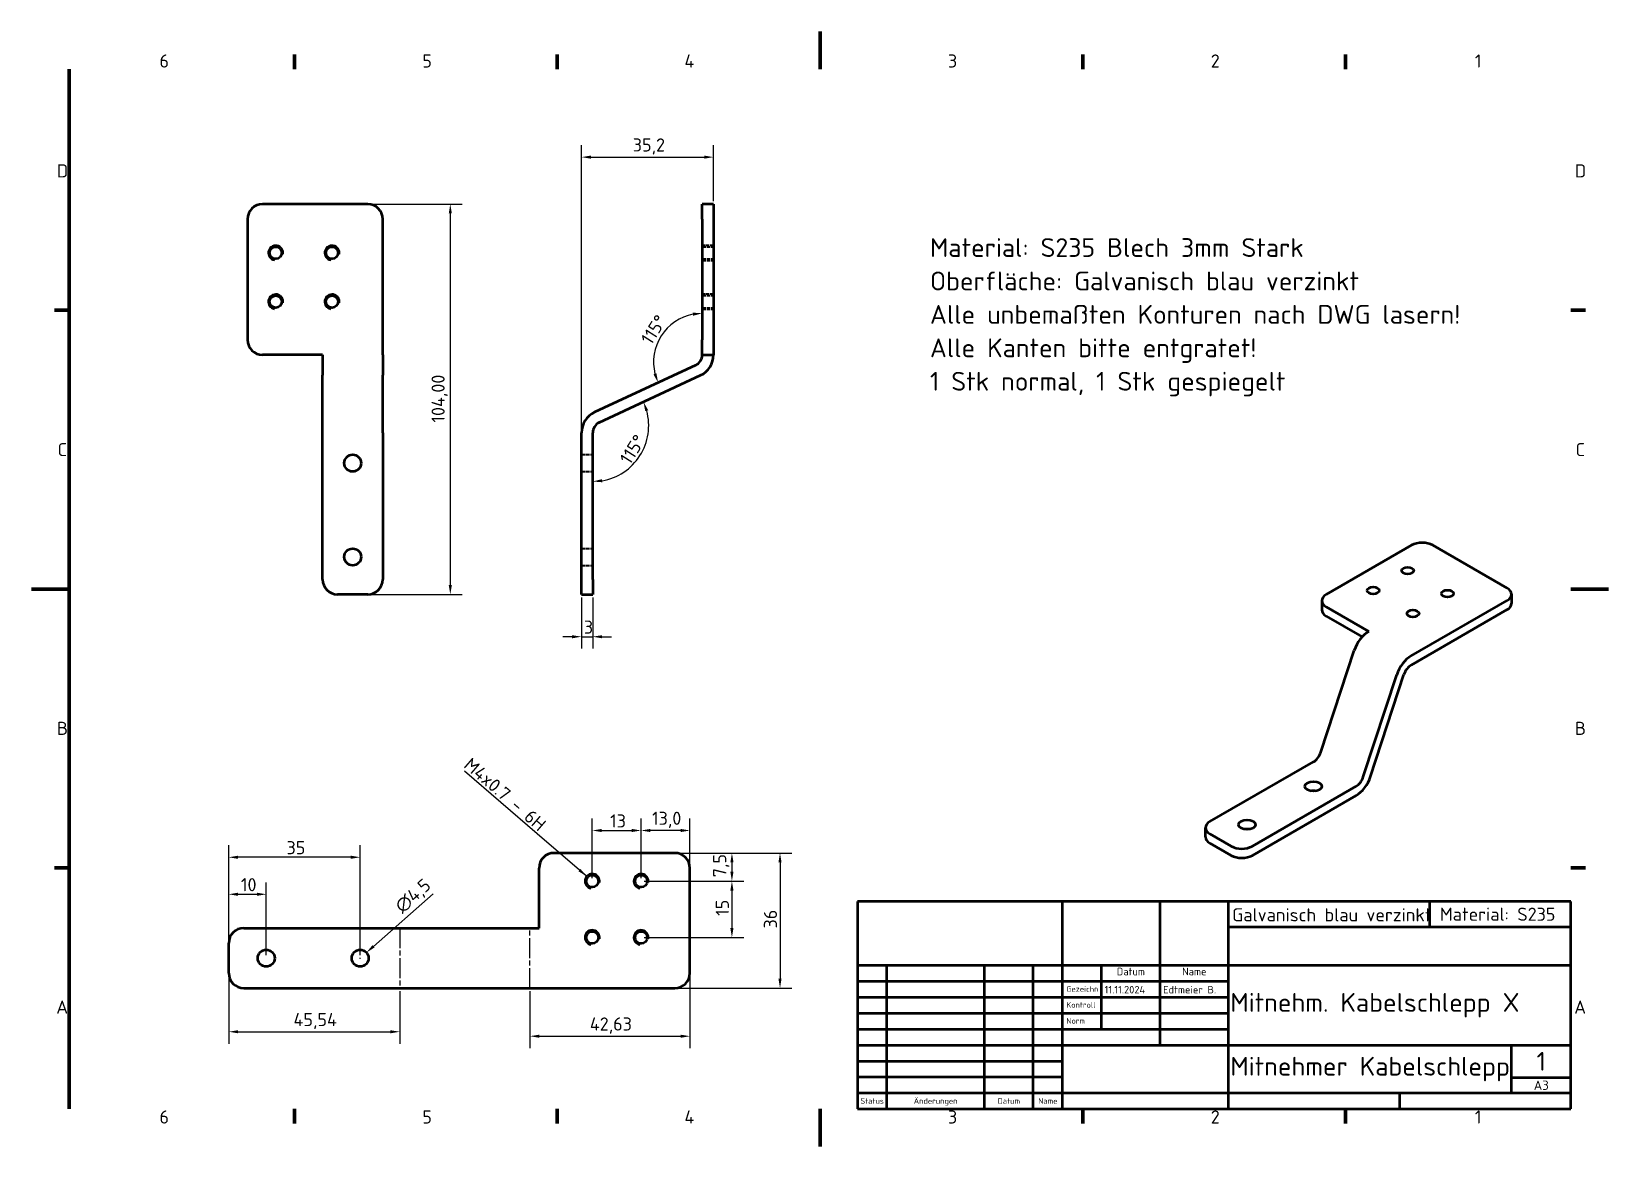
# Model space of a CAD drawing. Header units: millimetres. Extents: x 0 to 420, y 0 to 297.
import ezdxf
from ezdxf.enums import TextEntityAlignment as Align

# ---------------------------------------------------------------- set-up
doc = ezdxf.new("R2010")
doc.units = ezdxf.units.MM
doc.linetypes.add('CHAIN', pattern=[0.3543, 0.2362, -0.0295, 0.0591, -0.0295])
doc.linetypes.add('DASHED', pattern=[0.2067, 0.1654, -0.0413])
for name, color, linetype, lineweight in [('Bemaßung (ISO)', 7, 'Continuous', 25), ('Biegungsmittellinie (ISO)', 7, 'CHAIN', 25), ('Rahmen (ISO)', 7, 'Continuous', 70), ('Sichtbar (ISO)', 7, 'Continuous', 50), ('Sichtbar schmal (ISO)', 7, 'Continuous', 35), ('Symbol (ISO)', 7, 'Continuous', 25), ('Titel (ISO)', 7, 'Continuous', 50), ('Verdeckt (ISO)', 7, 'DASHED', 35)]:
    doc.layers.add(name, color=color, linetype=linetype, lineweight=lineweight)
doc.styles.add('Notiztext (DIN)', font='isocpeur.ttf')
doc.styles.add('Textstil11', font='isocpeur.ttf')
doc.styles.add('Textstil13', font='isocpeur.ttf')
doc.styles.add('Textstil14', font='isocpeur.ttf')
doc.styles.add('Textstil19', font='isocpeur.ttf')
doc.dimstyles.new('Standard (DIN)', dxfattribs={"dimtxt": 3.5, "dimasz": 2.5, "dimexe": 3.175, "dimexo": 0.8, "dimgap": 0.8, "dimtad": 1, "dimrnd": 1e-08, "dimzin": 0, "dimtxsty": 'Notiztext (DIN)', "dimcen": 0.09, "dimdle": 10, "dimclrd": 256, "dimclre": 256, "dimclrt": 256, "dimadec": 0, "dimazin": 0, "dimtfac": 1, "dimtmove": 0, "dimatfit": 3, "dimfxl": 0, "dimtolj": 1, "dimtzin": 0, "dimlwd": -1, "dimlwe": -1, "dimarcsym": 0})
doc.dimstyles.new('Standard (DIN)$7', dxfattribs={"dimtxt": 3.5, "dimasz": 2.5, "dimexe": 3.175, "dimexo": 0.8, "dimgap": 0.8, "dimtad": 1, "dimrnd": 1e-08, "dimzin": 0, "dimtxsty": 'Notiztext (DIN)', "dimcen": 0.09, "dimdle": 10, "dimclrd": 256, "dimclre": 256, "dimclrt": 256, "dimadec": 0, "dimazin": 0, "dimtfac": 1, "dimtmove": 0, "dimatfit": 3, "dimfxl": 0, "dimtolj": 1, "dimtzin": 0, "dimlwd": -1, "dimlwe": -1, "dimarcsym": 0})

# ---------------------------------------------------------------- blocks, each defined once
blk = doc.blocks.new('Ränder Vorgaberahmen')
at = {"layer": 'Rahmen (ISO)'}
for p, q in [((70, 287), (70, 290.9)), ((140, 287), (140, 290.9)), ((280, 287), (280, 290.9)), ((350, 287), (350, 290.9)), ((10, 222.75), (6.1, 222.75)), ((410, 222.75), (413.9, 222.75)), ((10, 74.25), (6.1, 74.25)), ((410, 74.25), (413.9, 74.25)), ((70, 10), (70, 6.1)), ((140, 10), (140, 6.1)), ((280, 10), (280, 6.1)), ((350, 10), (350, 6.1))]:
    blk.add_line(p, q, dxfattribs=at)
at = {"layer": 'Rahmen (ISO)', "flags": 128}
for points in [[(210, 297), (210, 287)], [(10, 10), (10, 287)], [(0, 148.5), (10, 148.5)], [(420, 148.5), (410, 148.5)], [(210, 0), (210, 10)]]:
    blk.add_lwpolyline(points, dxfattribs=at)
at = {"layer": 'Rahmen (ISO)', "char_height": 3.5, "attachment_point": 7, "style": 'Notiztext (DIN)'}
for s, insert in [('6', (34.08, 287.4)), ('5', (104.08, 287.4)), ('4', (173.9, 287.4)), ('3', (244.08, 287.4)), ('2', (314.08, 287.4)), ('1', (384.42, 287.4)), ('D', (6.75, 258.13)), ('D', (411.05, 258.13)), ('C', (6.93, 183.88)), ('C', (411.23, 183.88)), ('B', (6.75, 109.63)), ('B', (411.05, 109.63)), ('A', (6.58, 35.38)), ('A', (410.88, 35.38)), ('6', (34.08, 6.1)), ('5', (104.08, 6.1)), ('4', (173.9, 6.1)), ('3', (244.08, 6.1)), ('2', (314.08, 6.1)), ('1', (384.42, 6.1))]:
    blk.add_mtext(s, dxfattribs=dict(at, insert=insert))
blk = doc.blocks.new('Schriftfelder DIN')
at = {"layer": 'Titel (ISO)'}
for p, q in [((288.4, 155.08), (98.4, 155.08)), ((98.4, 155.08), (98.4, 99.83)), ((153, 99.83), (153, 155.08)), ((179, 138.08), (179, 155.08)), ((197.2, 99.83), (197.2, 155.08)), ((250.8, 148.33), (250.8, 155.08)), ((288.4, 99.83), (288.4, 155.08)), ((197.2, 148.33), (288.4, 148.33)), ((98.4, 138.08), (288.4, 138.08)), ((106.2, 99.83), (106.2, 138.08)), ((132.2, 99.83), (132.2, 138.08)), ((145.2, 99.83), (145.2, 138.08)), ((163.4, 121.08), (163.4, 138.08)), ((179, 116.83), (179, 138.08)), ((98.4, 133.83), (153, 133.83)), ((153, 133.83), (197.2, 133.83)), ((98.4, 129.58), (153, 129.58)), ((153, 129.58), (197.2, 129.58)), ((98.4, 125.33), (153, 125.33)), ((153, 125.33), (197.2, 125.33)), ((98.4, 121.08), (153, 121.08)), ((153, 121.08), (197.2, 121.08)), ((98.4, 116.83), (153, 116.83)), ((153, 116.83), (288.4, 116.83)), ((272.6, 104.08), (272.6, 116.83)), ((98.4, 112.58), (153, 112.58)), ((153, 108.33), (98.4, 108.33)), ((272.6, 108.22), (288.4, 108.22)), ((98.4, 104.08), (153, 104.08)), ((153, 104.08), (197.2, 104.08)), ((197.2, 104.08), (288.4, 104.08)), ((242.8, 99.83), (242.8, 104.08)), ((98.4, 99.83), (288.4, 99.83))]:
    blk.add_line(p, q, dxfattribs=at)
at = {"layer": 'Titel (ISO)', "style": 'Textstil14'}
for s, p in [('Datum', (171.2, 134.83)), ('Name', (188.1, 134.83))]:
    blk.add_text(s, height=2, dxfattribs=at).set_placement(p, align=Align.BOTTOM_CENTER)
at = {"layer": 'Titel (ISO)', "style": 'Textstil13'}
for s, p in [('Gezeichn', (154, 130.58)), ('Kontroll', (154, 126.33)), ('Norm', (154, 122.08))]:
    blk.add_text(s, height=1.5, dxfattribs=at).set_placement(p, align=Align.BOTTOM_LEFT)
for s, p in [('Status', (102.3, 101.95)), ('Änderungen', (119.2, 101.95)), ('Datum', (138.7, 101.95)), ('Name', (149.1, 101.95))]:
    blk.add_text(s, height=1.5, dxfattribs=at).set_placement(p, align=Align.MIDDLE_CENTER)
at = {"layer": 'Titel (ISO)'}
for tag, p, height, style in [('ERSTELLUNGSDATUM_001', (164.2, 130.58), 2, 'Textstil14'), ('AUTOR_001', (179.8, 130.58), 2, 'Textstil14'), ('TITEL_001', (197.7, 125.7), 5, 'Textstil11'), ('BAUTEILNUMMER_001', (197.7, 108.7), 5, 'Textstil11'), ('Blattnummer_001', (279.25, 110.02), 5, 'Textstil11'), ('Blattgröße_001', (278.51, 104.9), 2.49, 'Textstil19')]:
    blk.add_attdef(tag, p, '', height=height, dxfattribs=dict(at, style=style))
at = {"layer": 'Titel (ISO)', "style": 'Textstil14'}
for tag, p in [('KONTROLLDATUM', (164.4, 126.33)), ('KONTROLLIERT_VON', (180, 126.33)), ('GENEHM.DAT._KONSTR.', (164.4, 122.08)), ('KONSTR._GEN._VON', (180, 122.08))]:
    blk.add_attdef(tag, text='', height=2, dxfattribs=at).set_placement(p, align=Align.BOTTOM_LEFT)
blk = doc.blocks.new('*D5')
at = {"layer": 'Bemaßung (ISO)'}
for p, q in [((90.33, 251.04), (114.71, 251.04)), ((111.53, 248.54), (111.53, 149.54)), ((90.33, 147.04), (114.71, 147.04))]:
    blk.add_line(p, q, dxfattribs=at)
for points in [[(111.12, 248.54), (111.95, 248.54), (111.53, 251.04)], [(111.12, 149.54), (111.95, 149.54), (111.53, 147.04)]]:
    blk.add_solid(points, dxfattribs=at)
at = {"layer": 'Defpoints', "color": 0}
for p in [(89.53, 251.04), (89.53, 147.04), (111.53, 147.04)]:
    blk.add_point(p, dxfattribs=at)
at = {"layer": 'Bemaßung (ISO)', "insert": (106.53, 192.83), "char_height": 3.5, "attachment_point": 1, "rotation": 90, "style": 'Notiztext (DIN)'}
blk.add_mtext('\\A1;104,00', dxfattribs=at)
blk = doc.blocks.new('*D6')
at = {"layer": 'Bemaßung (ISO)'}
for p, q in [((146.48, 190.93), (146.48, 266.72)), ((181.65, 251.84), (181.65, 266.72)), ((148.98, 263.54), (179.15, 263.54))]:
    blk.add_line(p, q, dxfattribs=at)
for points in [[(148.98, 263.96), (148.98, 263.13), (146.48, 263.54)], [(179.15, 263.96), (179.15, 263.13), (181.65, 263.54)]]:
    blk.add_solid(points, dxfattribs=at)
at = {"layer": 'Defpoints', "color": 0}
for p in [(181.65, 263.54), (181.65, 251.04), (146.48, 190.13)]:
    blk.add_point(p, dxfattribs=at)
at = {"layer": 'Bemaßung (ISO)', "insert": (160.13, 268.54), "char_height": 3.5, "attachment_point": 1, "style": 'Notiztext (DIN)'}
blk.add_mtext('\\A1;35,2', dxfattribs=at)
blk = doc.blocks.new('*D7')
at = {"layer": 'Bemaßung (ISO)'}
for p, q in [((52.52, 54.97), (52.52, 70.36)), ((62.52, 50.97), (62.52, 70.36)), ((55.02, 67.18), (60.02, 67.18))]:
    blk.add_line(p, q, dxfattribs=at)
for points in [[(55.02, 67.6), (55.02, 66.76), (52.52, 67.18)], [(60.02, 67.6), (60.02, 66.76), (62.52, 67.18)]]:
    blk.add_solid(points, dxfattribs=at)
at = {"layer": 'Defpoints', "color": 0}
for p in [(62.52, 67.18), (52.52, 54.17), (62.52, 50.17)]:
    blk.add_point(p, dxfattribs=at)
at = {"layer": 'Bemaßung (ISO)', "insert": (55.77, 71.48), "char_height": 3.5, "attachment_point": 1, "style": 'Notiztext (DIN)'}
blk.add_mtext('\\A1;10', dxfattribs=at)
blk = doc.blocks.new('*D8')
at = {"layer": 'Bemaßung (ISO)'}
for p, q in [((52.52, 54.97), (52.52, 80.22)), ((87.52, 50.97), (87.52, 80.22)), ((85.02, 77.04), (55.02, 77.04))]:
    blk.add_line(p, q, dxfattribs=at)
for points in [[(55.02, 77.46), (55.02, 76.62), (52.52, 77.04)], [(85.02, 77.46), (85.02, 76.62), (87.52, 77.04)]]:
    blk.add_solid(points, dxfattribs=at)
at = {"layer": 'Defpoints', "color": 0}
for p in [(52.52, 77.04), (52.52, 54.17), (87.52, 50.17)]:
    blk.add_point(p, dxfattribs=at)
at = {"layer": 'Bemaßung (ISO)', "insert": (67.92, 81.34), "char_height": 3.5, "attachment_point": 1, "style": 'Notiztext (DIN)'}
blk.add_mtext('\\A1;35', dxfattribs=at)
blk = doc.blocks.new('*D9')
at = {"layer": 'Bemaßung (ISO)'}
for p, q in [((52.52, 45.37), (52.52, 27.38)), ((98.06, 41.37), (98.06, 27.38)), ((55.02, 30.56), (95.56, 30.56))]:
    blk.add_line(p, q, dxfattribs=at)
for points in [[(55.02, 30.97), (55.02, 30.14), (52.52, 30.56)], [(95.56, 30.97), (95.56, 30.14), (98.06, 30.56)]]:
    blk.add_solid(points, dxfattribs=at)
at = {"layer": 'Defpoints', "color": 0}
for p in [(52.52, 46.17), (98.06, 42.17), (98.06, 30.56)]:
    blk.add_point(p, dxfattribs=at)
at = {"layer": 'Bemaßung (ISO)', "insert": (69.78, 35.56), "char_height": 3.5, "attachment_point": 1, "style": 'Notiztext (DIN)'}
blk.add_mtext('\\A1;45,54', dxfattribs=at)
blk = doc.blocks.new('*D10')
at = {"layer": 'Bemaßung (ISO)'}
for p, q in [((175.35, 45.37), (175.35, 26.19)), ((132.72, 41.37), (132.72, 26.19)), ((135.22, 29.37), (172.85, 29.37))]:
    blk.add_line(p, q, dxfattribs=at)
for points in [[(135.22, 29.78), (135.22, 28.95), (132.72, 29.37)], [(172.85, 29.78), (172.85, 28.95), (175.35, 29.37)]]:
    blk.add_solid(points, dxfattribs=at)
at = {"layer": 'Defpoints', "color": 0}
for p in [(132.72, 42.17), (175.35, 46.17), (175.35, 29.37)]:
    blk.add_point(p, dxfattribs=at)
at = {"layer": 'Bemaßung (ISO)', "insert": (148.7, 34.37), "char_height": 3.5, "attachment_point": 1, "style": 'Notiztext (DIN)'}
blk.add_mtext('\\A1;42,63', dxfattribs=at)
blk = doc.blocks.new('*D11')
at = {"layer": 'Bemaßung (ISO)'}
for p, q in [((162.35, 71.47), (162.35, 87.35)), ((172.85, 84.17), (164.85, 84.17)), ((175.35, 74.97), (175.35, 87.35))]:
    blk.add_line(p, q, dxfattribs=at)
for points in [[(164.85, 84.59), (164.85, 83.75), (162.35, 84.17)], [(172.85, 84.59), (172.85, 83.75), (175.35, 84.17)]]:
    blk.add_solid(points, dxfattribs=at)
at = {"layer": 'Defpoints', "color": 0}
for p in [(162.35, 84.17), (175.35, 74.17), (162.35, 70.67)]:
    blk.add_point(p, dxfattribs=at)
at = {"layer": 'Bemaßung (ISO)', "insert": (165.26, 89.17), "char_height": 3.5, "attachment_point": 1, "style": 'Notiztext (DIN)'}
blk.add_mtext('\\A1;13,0', dxfattribs=at)
blk = doc.blocks.new('*D12')
at = {"layer": 'Bemaßung (ISO)'}
for p, q in [((149.35, 71.47), (149.35, 87.35)), ((151.85, 84.17), (159.85, 84.17)), ((162.35, 71.47), (162.35, 87.35))]:
    blk.add_line(p, q, dxfattribs=at)
for points in [[(151.85, 84.59), (151.85, 83.75), (149.35, 84.17)], [(159.85, 84.59), (159.85, 83.75), (162.35, 84.17)]]:
    blk.add_solid(points, dxfattribs=at)
at = {"layer": 'Defpoints', "color": 0}
for p in [(162.35, 84.17), (149.35, 70.67), (162.35, 70.67)]:
    blk.add_point(p, dxfattribs=at)
at = {"layer": 'Bemaßung (ISO)', "insert": (154.1, 88.47), "char_height": 3.5, "attachment_point": 1, "style": 'Notiztext (DIN)'}
blk.add_mtext('\\A1;13', dxfattribs=at)
blk = doc.blocks.new('*D13')
at = {"layer": 'Bemaßung (ISO)'}
for p, q in [((172.15, 78.17), (189.72, 78.17)), ((186.54, 75.67), (186.54, 73.17)), ((163.15, 70.67), (189.72, 70.67))]:
    blk.add_line(p, q, dxfattribs=at)
for points in [[(186.13, 75.67), (186.96, 75.67), (186.54, 78.17)], [(186.13, 73.17), (186.96, 73.17), (186.54, 70.67)]]:
    blk.add_solid(points, dxfattribs=at)
at = {"layer": 'Defpoints', "color": 0}
for p in [(171.35, 78.17), (162.35, 70.67), (186.54, 70.67)]:
    blk.add_point(p, dxfattribs=at)
at = {"layer": 'Bemaßung (ISO)', "insert": (181.54, 71.71), "char_height": 3.5, "attachment_point": 1, "rotation": 90, "style": 'Notiztext (DIN)'}
blk.add_mtext('\\A1;7,5', dxfattribs=at)
blk = doc.blocks.new('*D14')
at = {"layer": 'Bemaßung (ISO)'}
for p, q in [((163.15, 70.67), (189.72, 70.67)), ((186.54, 68.17), (186.54, 58.17)), ((163.15, 55.67), (189.72, 55.67))]:
    blk.add_line(p, q, dxfattribs=at)
for points in [[(186.13, 68.17), (186.96, 68.17), (186.54, 70.67)], [(186.13, 58.17), (186.96, 58.17), (186.54, 55.67)]]:
    blk.add_solid(points, dxfattribs=at)
at = {"layer": 'Defpoints', "color": 0}
for p in [(162.35, 70.67), (162.35, 55.67), (186.54, 55.67)]:
    blk.add_point(p, dxfattribs=at)
at = {"layer": 'Bemaßung (ISO)', "insert": (182.24, 61.42), "char_height": 3.5, "attachment_point": 1, "rotation": 90, "style": 'Notiztext (DIN)'}
blk.add_mtext('\\A1;15', dxfattribs=at)
blk = doc.blocks.new('*D15')
at = {"layer": 'Bemaßung (ISO)'}
for p, q in [((172.15, 78.17), (202.52, 78.17)), ((199.35, 75.67), (199.35, 44.67)), ((172.15, 42.17), (202.52, 42.17))]:
    blk.add_line(p, q, dxfattribs=at)
for points in [[(198.93, 75.67), (199.76, 75.67), (199.35, 78.17)], [(198.93, 44.67), (199.76, 44.67), (199.35, 42.17)]]:
    blk.add_solid(points, dxfattribs=at)
at = {"layer": 'Defpoints', "color": 0}
for p in [(171.35, 78.17), (171.35, 42.17), (199.35, 42.17)]:
    blk.add_point(p, dxfattribs=at)
at = {"layer": 'Bemaßung (ISO)', "insert": (195.05, 58.07), "char_height": 3.5, "attachment_point": 1, "rotation": 90, "style": 'Notiztext (DIN)'}
blk.add_mtext('\\A1;36', dxfattribs=at)
blk = doc.blocks.new('*D16')
at = {"layer": 'Bemaßung (ISO)'}
blk.add_arc((149.48, 192.04), 14.9, 279.624, 15.376, dxfattribs=at)
for points in [[(163.46, 195.85), (164.24, 196.13), (162.99, 198.34)], [(152.01, 176.93), (151.94, 177.76), (149.48, 177.14)]]:
    blk.add_solid(points, dxfattribs=at)
at = {"layer": 'Defpoints', "color": 0}
for p in [(149.48, 192.04), (151.21, 192.85), (158.72, 180.35), (149.48, 151.04)]:
    blk.add_point(p, dxfattribs=at)
at = {"layer": 'Bemaßung (ISO)', "insert": (156.45, 183.24), "char_height": 3.5, "attachment_point": 1, "rotation": 57.5, "style": 'Notiztext (DIN)'}
blk.add_mtext('\\A1;115°', dxfattribs=at)
blk = doc.blocks.new('*D17')
at = {"layer": 'Bemaßung (ISO)'}
blk.add_arc((178.65, 208.95), 12.99, 101.0422, 193.9578, dxfattribs=at)
for points in [[(176.12, 222.12), (176.2, 221.29), (178.65, 221.94)], [(166.43, 205.96), (165.65, 205.68), (166.88, 203.46)]]:
    blk.add_solid(points, dxfattribs=at)
at = {"layer": 'Defpoints', "color": 0}
for p in [(178.65, 247.04), (170.59, 219.14), (176.92, 208.14), (178.65, 208.95)]:
    blk.add_point(p, dxfattribs=at)
at = {"layer": 'Bemaßung (ISO)', "insert": (162.09, 215.14), "char_height": 3.5, "attachment_point": 1, "rotation": 57.5, "style": 'Notiztext (DIN)'}
blk.add_mtext('\\A1;115°', dxfattribs=at)
blk = doc.blocks.new('*D18')
at = {"layer": 'Bemaßung (ISO)'}
for p, q in [((106.96, 67.33), (91.08, 53.31)), ((87.43, 50.17), (87.61, 50.17)), ((87.52, 50.08), (87.52, 50.26))]:
    blk.add_line(p, q, dxfattribs=at)
blk.add_solid([(90.81, 53.63), (91.36, 53), (89.21, 51.66)], dxfattribs=at)
at = {"layer": 'Defpoints', "color": 0}
for p in [(89.21, 51.66), (85.83, 48.68)]:
    blk.add_point(p, dxfattribs=at)
at = {"layer": 'Bemaßung (ISO)', "insert": (96.36, 64.64), "char_height": 3.5, "attachment_point": 1, "rotation": 41.4411, "style": 'Notiztext (DIN)'}
blk.add_mtext('\\A1;∅4,5', dxfattribs=at)
blk = doc.blocks.new('*D19')
at = {"layer": 'Bemaßung (ISO)'}
for p, q in [((146.48, 146.24), (146.48, 132.61)), ((149.48, 146.24), (149.48, 132.61)), ((143.98, 135.79), (141.48, 135.79)), ((146.48, 135.79), (149.48, 135.79)), ((151.98, 135.79), (154.48, 135.79))]:
    blk.add_line(p, q, dxfattribs=at)
for points in [[(143.98, 136.2), (143.98, 135.37), (146.48, 135.79)], [(151.98, 136.2), (151.98, 135.37), (149.48, 135.79)]]:
    blk.add_solid(points, dxfattribs=at)
at = {"layer": 'Defpoints', "color": 0}
for p in [(146.48, 147.04), (149.48, 147.04), (149.48, 135.79)]:
    blk.add_point(p, dxfattribs=at)
at = {"layer": 'Bemaßung (ISO)', "insert": (147.11, 140.09), "char_height": 3.5, "attachment_point": 1, "style": 'Notiztext (DIN)'}
blk.add_mtext('\\A1;3', dxfattribs=at)

msp = doc.modelspace()

# ---------------------------------------------------------------- linework, layer by layer
at = {"layer": 'Biegungsmittellinie (ISO)', "ltscale": 22.579735}
for p, q in [((98.059, 58.171), (98.059, 42.171)), ((132.72, 42.171), (132.72, 58.171))]:
    msp.add_line(p, q, dxfattribs=at)
at = {"layer": 'Sichtbar (ISO)'}
for p, q in [((89.532, 251.039), (61.532, 251.039)), ((178.65, 247.039), (178.65, 251.039)), ((181.65, 251.039), (178.65, 251.039)), ((181.65, 251.039), (181.65, 247.039)), ((57.532, 247.039), (57.532, 214.862)), ((93.532, 210.862), (93.532, 247.039)), ((178.65, 247.039), (178.65, 214.862)), ((181.65, 247.039), (181.65, 214.862)), ((178.65, 210.862), (178.65, 214.862)), ((181.65, 214.862), (181.65, 210.862)), ((77.532, 210.862), (61.532, 210.862)), ((77.532, 210.862), (77.532, 205.424)), ((93.532, 210.862), (93.532, 205.424)), ((178.65, 210.862), (181.65, 210.862)), ((176.918, 208.143), (149.947, 195.566)), ((77.532, 192.847), (77.532, 205.424)), ((93.532, 192.847), (93.532, 205.424)), ((151.214, 192.847), (178.186, 205.424)), ((77.532, 190.128), (77.532, 192.847)), ((77.532, 151.039), (77.532, 190.128)), ((93.532, 190.128), (93.532, 192.847)), ((93.532, 190.128), (93.532, 151.039)), ((146.482, 151.039), (146.482, 190.128)), ((149.482, 151.039), (149.482, 190.128)), ((367.576, 160.143), (344.823, 147.007)), ((393.031, 148.713), (373.232, 160.143)), ((89.532, 147.039), (81.532, 147.039)), ((146.482, 147.039), (146.482, 151.039)), ((146.482, 147.039), (149.482, 147.039)), ((149.482, 151.039), (149.482, 147.039)), ((394.203, 147.08), (394.203, 144.63)), ((343.651, 145.374), (343.651, 142.925)), ((356.136, 137.209), (344.823, 143.741)), ((367.45, 130.677), (393.031, 145.447)), ((367.45, 128.228), (393.031, 142.997)), ((344.823, 141.292), (354.391, 135.767)), ((343.398, 105.004), (352.291, 132.161)), ((354.712, 98.472), (363.605, 125.629)), ((356.634, 98.547), (365.527, 125.703)), ((313.836, 86.522), (341.475, 102.48)), ((352.789, 95.948), (325.149, 79.99)), ((352.789, 93.498), (325.149, 77.54)), ((312.664, 82.439), (312.664, 84.889)), ((319.492, 79.99), (313.836, 83.256)), ((319.492, 77.54), (313.836, 80.806)), ((171.348, 78.171), (139.17, 78.171)), ((135.17, 58.171), (135.17, 74.171)), ((175.348, 46.171), (175.348, 74.171)), ((56.52, 58.171), (135.17, 58.171)), ((52.52, 46.171), (52.52, 54.171)), ((56.52, 42.171), (171.348, 42.171))]:
    msp.add_line(p, q, dxfattribs=at)
for centre, radius in [((65.032, 238.039), 1.621), ((80.032, 238.039), 1.621), ((65.032, 225.039), 1.621), ((80.032, 225.039), 1.621), ((85.532, 182.039), 2.25), ((85.532, 157.039), 2.25), ((149.348, 70.671), 1.621), ((162.348, 70.671), 1.621), ((149.348, 55.671), 1.621), ((162.348, 55.671), 1.621), ((62.52, 50.171), 2.25), ((87.52, 50.171), 2.25)]:
    msp.add_circle(centre, radius, dxfattribs=at)
for centre, radius, start, end in [((61.532, 247.039), 4, 90, 180), ((89.532, 247.039), 4, 0, 90), ((61.532, 214.862), 4, 180, 270), ((175.65, 210.862), 3, 295, 0), ((175.65, 210.862), 6, 295, 0), ((152.482, 190.128), 6, 115, 180), ((152.482, 190.128), 3, 115, 180), ((81.532, 151.039), 4, 180, 270), ((89.532, 151.039), 4, 270, 0), ((139.17, 74.171), 4, 90, 180), ((171.348, 74.171), 4, 0, 90), ((56.52, 54.171), 4, 90, 180), ((56.52, 46.171), 4, 180, 270), ((171.348, 46.171), 4, 270, 0)]:
    msp.add_arc(centre, radius, start, end, dxfattribs=at)
for centre, major_axis, start_param, end_param in [((370.404, 158.51), (4, 0), 0.7853982, 2.3561945), ((347.651, 145.374), (-4, 0), 5.4977871, 7.0685835), ((390.203, 147.08), (4, 0), 5.4977871, 7.0685835), ((347.651, 142.925), (-4, 0), 0, 0.7853982), ((390.203, 144.63), (4, 0), 5.4977871, 6.2831853), ((356.136, 132.31), (3, 5.196), 0.7853982, 1.9198622), ((367.45, 125.778), (3, 5.196), 0.7853982, 1.9198622), ((367.45, 125.778), (1.5, 2.598), 0.7853982, 1.9198622), ((341.475, 104.929), (1.5, 2.598), 3.9269908, 5.0614548), ((352.789, 98.397), (3, 5.196), 3.9269908, 5.0614548), ((352.789, 98.397), (1.5, 2.598), 3.9269908, 5.0614548), ((341.413, 93.462), (-2.25, 0), 4.3725521, 5.0522259), ((316.664, 84.889), (-4, 0), 5.4977871, 7.0685835), ((323.735, 83.256), (-2.25, 0), 4.3725521, 5.0522259), ((316.664, 82.439), (-4, 0), 0, 0.7853982), ((322.321, 81.623), (-4, 0), 0.7853982, 2.3561945), ((322.321, 79.173), (4, 0), 3.9269908, 5.4977871)]:
    msp.add_ellipse(centre, major_axis=major_axis, ratio=0.5773503, start_param=start_param, end_param=end_param, dxfattribs=at)
for centre, major_axis in [((366.515, 153.407), (-1.621, 0)), ((357.323, 148.1), (-1.621, 0)), ((377.122, 147.284), (-1.621, 0)), ((367.929, 141.976), (-1.621, 0)), ((341.413, 95.912), (-2.25, 0)), ((323.735, 85.705), (-2.25, 0))]:
    msp.add_ellipse(centre, major_axis=major_axis, ratio=0.5773503, dxfattribs=at)
at = {"layer": 'Sichtbar schmal (ISO)'}
for centre in [(65.032, 238.039), (80.032, 238.039), (65.032, 225.039), (80.032, 225.039), (149.348, 70.671), (162.348, 70.671), (149.348, 55.671), (162.348, 55.671)]:
    msp.add_arc(centre, 2, 350, 260, dxfattribs=at)
at = {"layer": 'Verdeckt (ISO)', "ltscale": 5.71399}
for p, q in [((181.65, 240.039), (178.65, 240.039)), ((178.65, 239.66), (181.65, 239.66)), ((178.65, 236.418), (181.65, 236.418)), ((178.65, 236.039), (181.65, 236.039)), ((181.65, 227.039), (178.65, 227.039)), ((178.65, 226.66), (181.65, 226.66)), ((178.65, 223.418), (181.65, 223.418)), ((178.65, 223.039), (181.65, 223.039)), ((146.482, 184.289), (149.482, 184.289)), ((146.482, 179.789), (149.482, 179.789)), ((146.482, 159.289), (149.482, 159.289)), ((146.482, 154.789), (149.482, 154.789))]:
    msp.add_line(p, q, dxfattribs=at)

# ---------------------------------------------------------------- block references
msp.add_blockref('Ränder Vorgaberahmen', (0, 0))
msp.add_blockref('Schriftfelder DIN', (121.599, -89.828)).add_auto_attribs({'Blattnummer_001': '1', 'Blattgröße_001': 'A3', 'TITEL_001': 'Mitnehm. Kabelschlepp X', 'BAUTEILNUMMER_001': 'Mitnehmer Kabelschlepp', 'ERSTELLUNGSDATUM_001': '11.11.2024', 'AUTOR_001': 'Edtmeier B.'})

# ---------------------------------------------------------------- texts
at = {"layer": 'Symbol (ISO)', "insert": (239.292, 241.955), "char_height": 5, "width": 137.93599, "attachment_point": 1, "line_spacing_factor": 1.068348, "style": 'Notiztext (DIN)'}
msp.add_mtext('\\fISOCPEUR|b0|i0;\\H5.0000;Material: S235 Blech 3mm Stark \\P\\fISOCPEUR|b0|i0;\\H5.0000;Oberfläche: Galvanisch blau verzinkt\\P\\fISOCPEUR|b0|i0;\\H5.0000;Alle unbemaßten Konturen nach DWG lasern!\\P\\fISOCPEUR|b0|i0;\\H5.0000;Alle Kanten bitte entgratet!\\P\\fISOCPEUR|b0|i0;\\H5.0000;1 Stk normal, 1 Stk gespiegelt ', dxfattribs=at)
at = {"layer": 'Symbol (ISO)', "insert": (135.088, 83.737), "char_height": 3.5, "width": 26.49938, "attachment_point": 9, "rotation": 319.22908, "line_spacing_factor": 0.6125, "style": 'Notiztext (DIN)'}
msp.add_mtext('M4x0.7 - 6H', dxfattribs=at)
at = {"layer": 'Symbol (ISO)', "char_height": 3.5, "attachment_point": 1, "style": 'Notiztext (DIN)'}
for s, insert, width in [('\\fISOCPEUR|b0|i0;Galvanisch blau verzinkt', (319.768, 63.462), 52.47078), ('\\fISOCPEUR|b0|i0;Material: S235', (375.093, 63.614), 30.43506)]:
    msp.add_mtext(s, dxfattribs=dict(at, insert=insert, width=width))

# ---------------------------------------------------------------- dimensions: what is measured, and where the dimension line sits
at = {"layer": 'Bemaßung (ISO)'}
for base, p1, p2, override, picture, middle in [((181.65, 263.542), (146.482, 190.128), (181.65, 251.039), {"dimgap": 0.8, "dimdec": 1, "dimtol": 0, "dimlim": 0, "dimtp": 0, "dimtm": 0, "dimtdec": 2, "dimtofl": 0, "dimatfit": 1}, '*D6', (164.066, 263.542)), ((162.348, 84.171), (175.348, 74.171), (162.348, 70.671), {"dimgap": 0.8, "dimdec": 1, "dimtol": 0, "dimlim": 0, "dimtp": 0, "dimtm": 0, "dimtdec": 2, "dimtofl": 0, "dimatfit": 1}, '*D11', (168.848, 84.171)), ((62.52, 67.181), (52.52, 54.171), (62.52, 50.171), {"dimgap": 0.8, "dimdec": 0, "dimtol": 0, "dimlim": 0, "dimtp": 0, "dimtm": 0, "dimtdec": 2, "dimtofl": 0, "dimatfit": 1}, '*D7', (57.52, 67.181)), ((175.348, 29.366), (132.72, 42.171), (175.348, 46.171), {"dimgap": 0.8, "dimdec": 2, "dimtol": 0, "dimlim": 0, "dimtp": 0, "dimtm": 0, "dimtdec": 2, "dimtofl": 0, "dimatfit": 1}, '*D10', (154.034, 29.366))]:
    dim = msp.add_linear_dim(base=base, p1=p1, p2=p2, dimstyle='Standard (DIN)', override=override, dxfattribs=at)
    dim.commit()
    dim.dimension.update_dxf_attribs({"geometry": picture, "text_midpoint": middle, "dimtype": 160})
for base, p1, p2, angle, override, picture, middle in [((111.532, 147.039), (89.532, 251.039), (89.532, 147.039), 90, {"dimgap": 0.8, "dimdec": 2, "dimtol": 0, "dimlim": 0, "dimtp": 0, "dimtm": 0, "dimtdec": 2, "dimtofl": 0, "dimatfit": 1}, '*D5', (111.532, 199.039)), ((149.482, 135.787), (146.482, 147.039), (149.482, 147.039), 180, {"dimgap": 0.8, "dimdec": 0, "dimtol": 0, "dimlim": 0, "dimtp": 0, "dimtm": 0, "dimtdec": 2, "dimtofl": 1, "dimatfit": 1}, '*D19', (147.982, 135.787)), ((162.348, 84.171), (149.348, 70.671), (162.348, 70.671), 180, {"dimgap": 0.8, "dimdec": 0, "dimtol": 0, "dimlim": 0, "dimtp": 0, "dimtm": 0, "dimtdec": 2, "dimtofl": 0, "dimatfit": 1}, '*D12', (155.848, 84.171)), ((52.52, 77.041), (87.52, 50.171), (52.52, 54.171), 180, {"dimgap": 0.8, "dimdec": 0, "dimtol": 0, "dimlim": 0, "dimtp": 0, "dimtm": 0, "dimtdec": 2, "dimtofl": 0, "dimatfit": 1}, '*D8', (70.02, 77.041)), ((186.544, 70.671), (171.348, 78.171), (162.348, 70.671), 90, {"dimgap": 0.8, "dimdec": 1, "dimtol": 0, "dimlim": 0, "dimtp": 0, "dimtm": 0, "dimtdec": 2, "dimtofl": 0, "dimatfit": 1}, '*D13', (186.544, 74.421)), ((199.348, 42.171), (171.348, 78.171), (171.348, 42.171), 90, {"dimgap": 0.8, "dimdec": 0, "dimtol": 0, "dimlim": 0, "dimtp": 0, "dimtm": 0, "dimtdec": 2, "dimtofl": 0, "dimatfit": 1}, '*D15', (199.348, 60.171)), ((186.544, 55.671), (162.348, 70.671), (162.348, 55.671), 90, {"dimgap": 0.8, "dimdec": 0, "dimtol": 0, "dimlim": 0, "dimtp": 0, "dimtm": 0, "dimtdec": 2, "dimtofl": 0, "dimatfit": 1}, '*D14', (186.544, 63.171)), ((98.059, 30.558), (52.52, 46.171), (98.059, 42.171), 180, {"dimgap": 0.8, "dimdec": 2, "dimtol": 0, "dimlim": 0, "dimtp": 0, "dimtm": 0, "dimtdec": 2, "dimtofl": 0, "dimatfit": 1}, '*D9', (75.29, 30.558))]:
    dim = msp.add_linear_dim(base=base, p1=p1, p2=p2, angle=angle, dimstyle='Standard (DIN)', override=override, dxfattribs=at)
    dim.commit()
    dim.dimension.update_dxf_attribs({"geometry": picture, "text_midpoint": middle, "dimtype": 160})
for base, center, p1, p2, picture, middle in [((170.592, 219.142), (178.65, 208.951), (178.65, 247.039), (176.918, 208.143), '*D17', (167.692, 215.931)), ((158.725, 180.351), (149.482, 192.039), (149.482, 151.039), (151.214, 192.847), '*D16', (162.05, 184.033))]:
    dim = msp.add_angular_dim_3p(base=base, center=center, p1=p1, p2=p2, dimstyle='Standard (DIN)', override={"dimgap": 0.8, "dimse1": 1, "dimse2": 1, "dimadec": 0, "dimtol": 0, "dimlim": 0, "dimtp": 0, "dimtm": 0, "dimtdec": 2}, dxfattribs=at)
    dim.commit()
    dim.dimension.update_dxf_attribs({"geometry": picture, "text_midpoint": middle, "dimtype": 165})
dim = msp.add_diameter_dim_2p(p1=(85.833, 48.682), p2=(89.207, 51.66), dimstyle='Standard (DIN)', override={"dimgap": 0.8, "dimdec": 1, "dimlfac": 1, "dimtol": 0, "dimlim": 0, "dimtp": 0, "dimtm": 0, "dimtdec": 2, "dimtofl": 0}, dxfattribs=at)
dim.commit()
dim.dimension.update_dxf_attribs({"geometry": '*D18', "text_midpoint": (103.012, 63.849), "dimtype": 163})

# ---------------------------------------------------------------- leaders
at = {"layer": 'Symbol (ISO)', "annotation_type": 0, "has_hookline": 1, "hookline_direction": 1, "text_width": 25.55, "horizontal_direction": (0.757327, -0.653036, 0)}
msp.add_leader([(147.833, 71.977), (134.707, 83.295)], dimstyle='Standard (DIN)$7', override={"dimgap": 0, "dimtad": 1}, dxfattribs=at)

doc.saveas('drawing.dxf')
